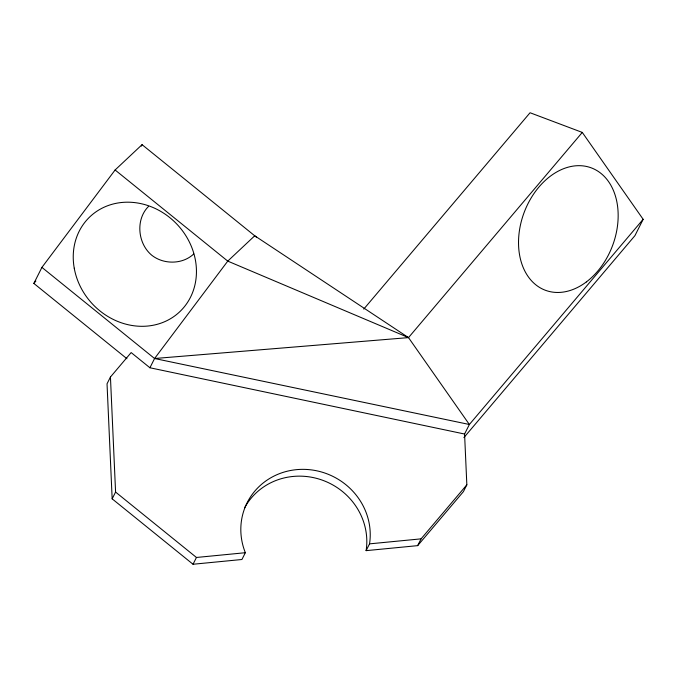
<?xml version="1.0" encoding="UTF-8"?>
<svg xmlns="http://www.w3.org/2000/svg" width="677" height="677" viewBox="0 0 677 677"><rect width="100%" height="100%" fill="white"/><g stroke="black" fill="none" stroke-linecap="round" stroke-linejoin="round"><path stroke-width="1.02" d="M126.921 358.708L33.85 283.426L41.915 267.39L115.107 169.986L142.068 144.666L256.346 237.102M464.574 434.025L149.922 367.763L131.152 352.573L110.444 377.021L107.034 383.808L112.162 498.847L193.03 564.254L241.934 559.498L245.345 552.711A65.364 62.064 26.7 0 1 298.117 469.516A65.364 62.064 26.7 0 1 369.54 543.859L421.086 538.85L466.842 484.817L464.574 434.025L469.373 424.496L643.15 219.306L582.288 132.421L530.057 112.746L363.769 309.084M149.922 367.763L154.576 358.514L227.76 261.119L254.73 235.791L408.502 337.611L469.373 424.496L154.576 358.514L41.915 267.39M112.162 498.847L115.581 492.061L110.444 377.021M193.03 564.254L196.448 557.467L245.345 552.711M244.532 507.945A65.364 62.064 26.7 0 1 321.88 479.993A65.364 62.064 26.7 0 1 366.122 550.646L369.54 543.859M366.122 550.646L417.667 545.637L421.086 538.85M466.842 484.817L463.423 491.612L417.667 545.637M643.15 219.306L634.941 235.63L463.889 437.596M33.85 283.426L35.873 281.04M582.288 132.421L408.502 337.611L154.576 358.514M148.568 206.375C135.349 219.492 137.685 243.593 151.8 255.263C163.749 264.682 182.587 264.521 193.724 253.977M405.548 336.494L408.502 337.611L227.76 261.119L115.107 169.986M115.581 492.061L196.448 557.467M142.068 144.666A94.323 6.609 -51 0 1 141.332 146.114M74.242 268.194A65.364 58.095 46.8 0 0 174.751 315.914A65.364 58.095 46.8 0 0 155.532 208.634A65.364 58.095 46.8 0 0 74.242 268.194M586.358 281.937A65.364 47.212 -69.4 0 0 599.585 172.347A65.364 47.212 -69.4 0 0 519.107 232.964A65.364 47.212 -69.4 0 0 586.358 281.937"/></g></svg>
